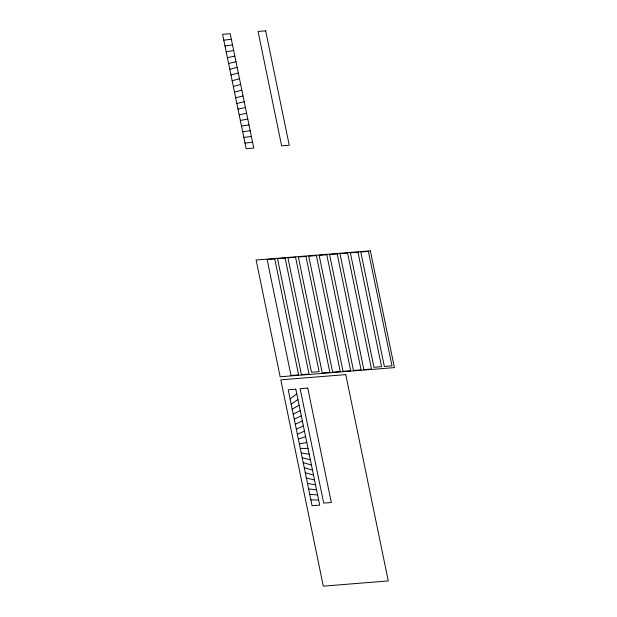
<?xml version="1.0" encoding="UTF-8"?>
<svg xmlns="http://www.w3.org/2000/svg" width="617" height="617" viewBox="0 0 617 617"><rect width="100%" height="100%" fill="white"/><g stroke="black" fill="none" stroke-linecap="round" stroke-linejoin="round"><path stroke-width="0.93" d="M290.09 398.983L296.769 393.831M291.147 404.089L297.957 399.6M292.18 409.133L299.129 405.261M293.214 414.115L300.248 410.714M296.33 429.247L303.379 425.907M295.281 424.164L302.353 420.91M294.24 419.113L301.32 415.912M297.355 434.252L304.459 431.144M298.358 439.111L305.608 436.705M232.154 80.742L239.489 78.76M233.334 86.449L240.669 84.475L230.21 33.696L222.59 34.313L246.16 148.705L253.772 148.088L240.669 84.475M230.974 75.012L238.316 73.068M234.506 92.134L241.849 90.213M229.786 69.251L237.152 67.392M235.671 97.802L243.036 95.974M228.598 63.466L235.987 61.746M236.835 103.455L244.224 101.751M227.403 57.666L234.822 56.108M238 109.101L245.419 107.543M239.165 114.747L246.615 113.335M226.2 51.843L233.666 50.494M299.33 443.808L306.803 442.512M240.329 120.392L247.81 119.135M225.004 46.013L232.516 44.894M241.486 126.045L248.998 124.935M242.658 131.706L250.193 130.727M223.794 40.167L231.36 39.295M243.823 137.375L251.389 136.511M244.988 143.036L252.577 142.303M300.278 448.42L308.014 448.405M310.875 499.855L318.65 500.025M309.742 494.364L317.601 494.927M308.616 488.888L316.56 489.867M301.227 453.04L309.21 454.212M307.49 483.45L315.526 484.854M306.387 478.075L314.508 479.91M302.199 457.752L310.359 459.796M305.299 472.792L313.498 475.021M303.202 462.611L311.454 465.087M304.235 467.632L312.487 470.123M265.68 30.85L258.068 31.459L281.63 145.851L289.25 145.242L265.68 30.85M370.354 250.826L256.117 260.004L280.172 376.786L394.41 367.609L370.354 250.826M274.735 258.924L267.115 259.533L291.008 375.498L298.62 374.881L274.735 258.924M285.139 258.083L277.527 258.7L301.412 374.658L309.032 374.049L285.139 258.083M295.551 257.25L287.931 257.867L311.5 372.252L319.112 371.642L295.551 257.25M305.963 256.417L298.343 257.027L322.236 372.992L329.848 372.375L305.963 256.417M316.367 255.577L308.747 256.194L332.64 372.151L340.252 371.542L316.367 255.577M326.771 254.744L319.159 255.353L343.044 371.318L350.664 370.709L326.771 254.744M337.183 253.911L329.563 254.52L353.456 370.485L361.068 369.868L337.183 253.911M347.595 253.07L339.975 253.687L363.86 369.645L371.48 369.035L347.595 253.07M357.999 252.237L350.379 252.847L373.956 367.292L381.576 366.683L357.999 252.237M368.403 251.404L360.791 252.014L384.36 366.459L391.98 365.842L368.403 251.404M345.775 374.612L280.804 379.825L323.308 586.15L388.278 580.929L345.775 374.612M307.744 388.062L300.124 388.671L323.701 503.117L331.321 502.5L307.744 388.062M295.813 389.173L288.201 389.79L312.086 505.747L319.706 505.138L295.813 389.173"/></g></svg>
